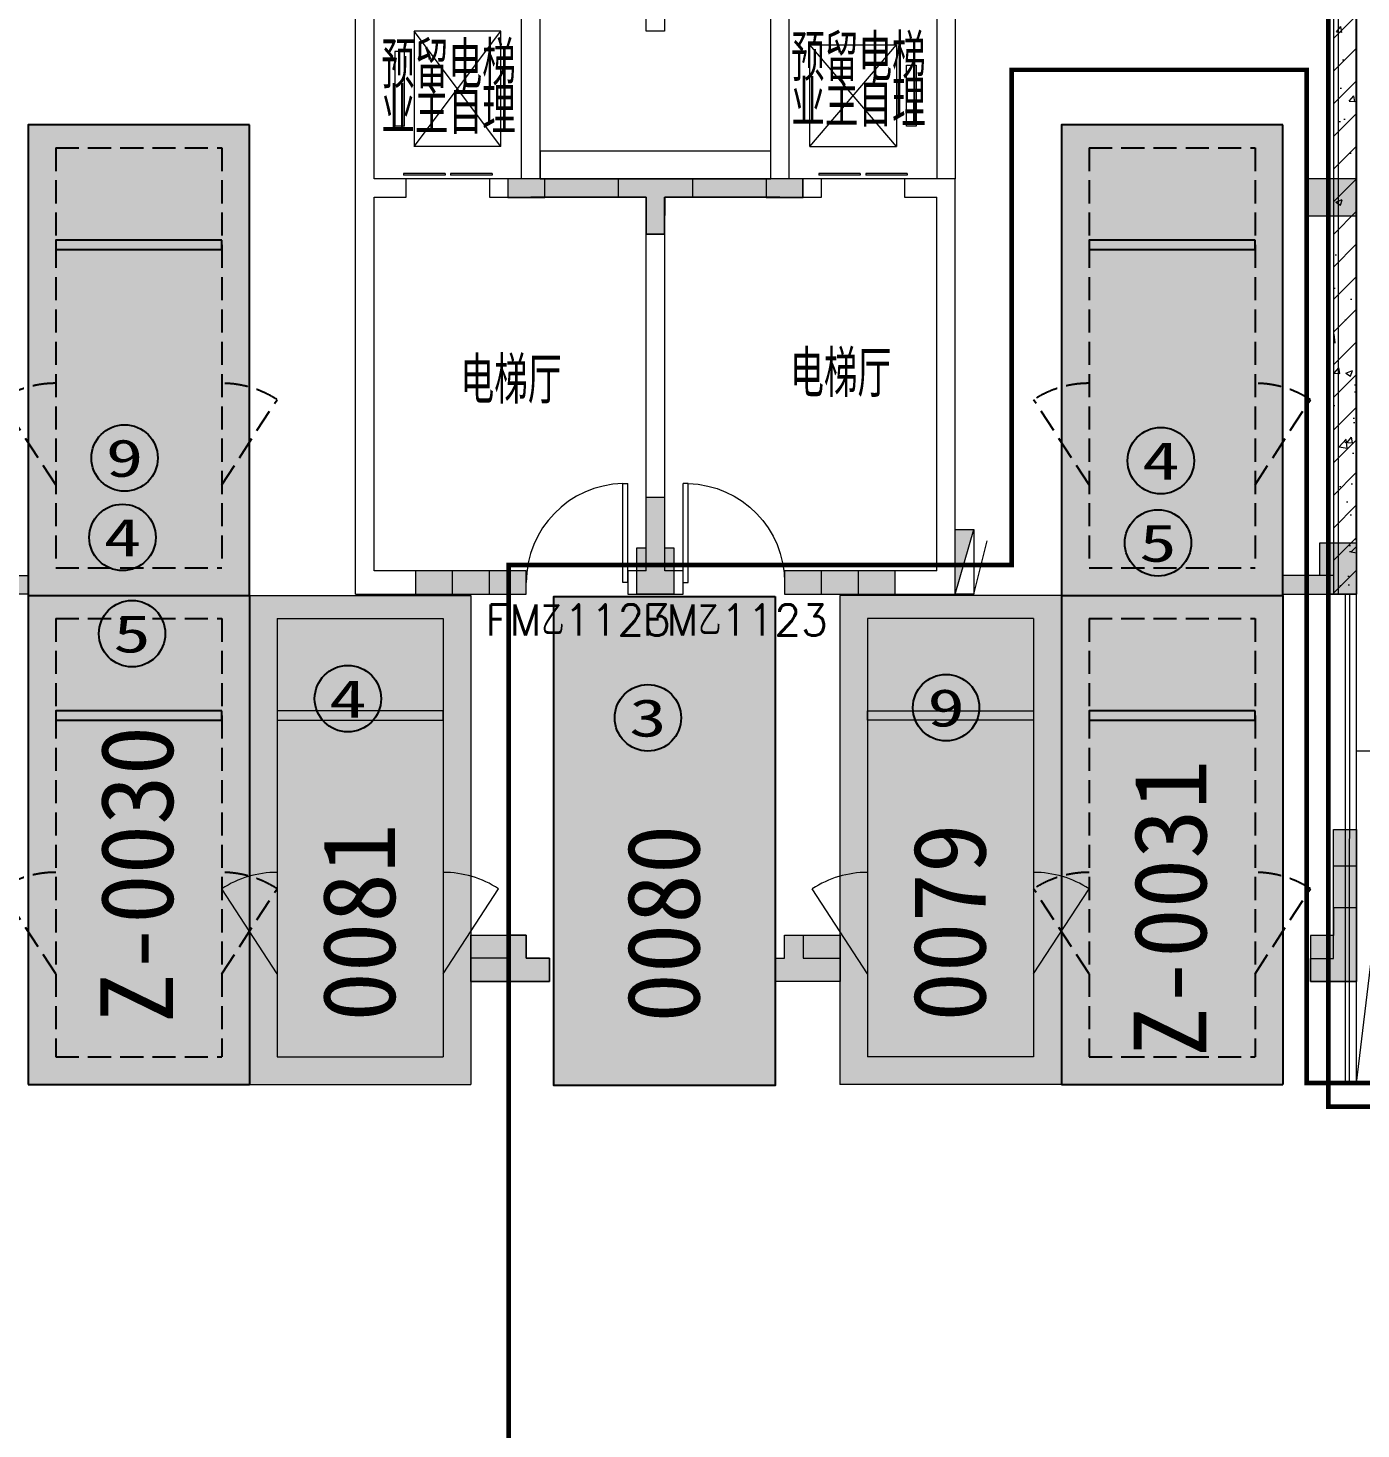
# Model space of a CAD drawing. Extents: x -264757 to 1033689, y 4049843 to 4347093.
# Drawn here: x -75988 to -61540, y 4269059 to 4284241 of the extents above; entities that cross this region are included whole.
import ezdxf
from ezdxf.enums import TextEntityAlignment as Align

# ---------------------------------------------------------------- set-up
doc = ezdxf.new("R2010")
doc.units = 0
doc.header["$LTSCALE"] = 1000
doc.header["$MEASUREMENT"] = 0
doc.linetypes.add('AX-01DK-PB01$1$A-001-车位参照B1$0$A-001-车位参照B1$0$A-001-车位参照B1$0$A-H4-001-基本图形$0$A-001-车位B1$0$DASH', pattern=[0.35, 0.25, -0.1])
doc.linetypes.add('DASH', pattern=[0.35, 0.25, -0.1])
doc.layers.add('AX-01DK-PB01$0$AX-001DK-01-PB01-02$0$A-3-WinF(Text)', color=8, linetype='Continuous', plot=False)
for name, color, linetype in [('不利因素1-紧邻消火栓', 7, 'Continuous'), ('不利因素3-紧邻房间出入口', 7, 'Continuous'), ('不利因素4-紧邻行车坡道', 7, 'Continuous'), ('不利因素5-单面靠墙', 7, 'Continuous'), ('不可售车位', 255, 'Continuous'), ('子母车位', 7, 'Continuous'), ('普通车位', 7, 'Continuous')]:
    doc.layers.add(name, color=color, linetype=linetype)
doc.layers.add('无关图层', color=8, linetype='Continuous', lineweight=0)
doc.layers.add('车位归属楼栋范围线', color=7, linetype='Continuous', true_color=0x19e6c7)
doc.styles.add('AX-01DK-PB01$0$AX-001DK-01-PB01-02$0$_TCH_WINDOW', font='SIMPLEX', dxfattribs={"bigfont": 'GBCBIG'})
doc.styles.add('AX-01DK-PB01$0$Standard', font='gbenor.shx', dxfattribs={"bigfont": 'gbcbig.shx'})
doc.styles.add('AX-ACK-BIANH1$0$黑体', font='simhei.ttf')
doc.styles.add('SX-ACK-PB01-WNC-ALL$0$黑体', font='simhei.ttf')
doc.styles.add('黑体', font='simhei.ttf')

# ---------------------------------------------------------------- blocks, each defined once
blk = doc.blocks.new('20200722.21175556')
at = {"layer": '不利因素1-紧邻消火栓', "true_color": 0x3c6a45}
h = blk.add_hatch(color=97, dxfattribs=at)
h.dxf.hatch_style = 1
edge = h.paths.add_edge_path()
edge.add_arc((360, 360), 360, 0, 360)
at = {"layer": '不利因素1-紧邻消火栓'}
blk.add_circle((360, 360), 360, dxfattribs=at)
at = {"layer": '不利因素1-紧邻消火栓', "style": '黑体', "width": 1.390625}
blk.add_text('9', height=407, dxfattribs=at).set_placement((156, 156), (564, 156), align=Align.FIT)
blk = doc.blocks.new('SX-ACK-PB01-WNC-ALL$0$20200722.21182536')
at = {"layer": '不利因素3-紧邻房间出入口', "true_color": 0xe4d218}
h = blk.add_hatch(color=52, dxfattribs=at)
h.dxf.hatch_style = 1
edge = h.paths.add_edge_path()
edge.add_arc((360, 360), 360, 0, 360)
at = {"layer": '不利因素3-紧邻房间出入口'}
blk.add_circle((360, 360), 360, dxfattribs=at)
at = {"layer": '不利因素3-紧邻房间出入口', "style": 'SX-ACK-PB01-WNC-ALL$0$黑体', "width": 1.390625}
blk.add_text('3', height=407, dxfattribs=at).set_placement((156, 156), (564, 156), align=Align.FIT)
blk = doc.blocks.new('20200722.21182971')
at = {"layer": '不利因素4-紧邻行车坡道', "true_color": 0x9591ce}
h = blk.add_hatch(color=193, dxfattribs=at)
h.dxf.hatch_style = 1
edge = h.paths.add_edge_path()
edge.add_arc((360, 360), 360, 0, 360)
at = {"layer": '不利因素4-紧邻行车坡道'}
blk.add_circle((360, 360), 360, dxfattribs=at)
at = {"layer": '不利因素4-紧邻行车坡道', "style": '黑体', "width": 1.390625}
blk.add_text('4', height=407, dxfattribs=at).set_placement((156, 156), (564, 156), align=Align.FIT)
blk = doc.blocks.new('SX-ACK-PB01-WNC-ALL$0$20200722.21183209')
at = {"layer": '不利因素5-单面靠墙', "true_color": 0x6d711d}
h = blk.add_hatch(color=66, dxfattribs=at)
h.dxf.hatch_style = 1
edge = h.paths.add_edge_path()
edge.add_arc((360, 360), 360, 0, 360)
at = {"layer": '不利因素5-单面靠墙'}
blk.add_circle((360, 360), 360, dxfattribs=at)
at = {"layer": '不利因素5-单面靠墙', "style": 'SX-ACK-PB01-WNC-ALL$0$黑体', "width": 1.390625}
blk.add_text('5', height=407, dxfattribs=at).set_placement((156, 156), (564, 156), align=Align.FIT)
blk = doc.blocks.new('销控车位')
at = {"layer": '不可售车位', "true_color": 0x757b8a}
h = blk.add_hatch(color=8, dxfattribs=at)
h.dxf.hatch_style = 1
h.paths.add_polyline_path([(2400, 0), (2400, -5300), (0, -5300), (0, 0)])
at = {"layer": '不可售车位', "color": 8, "true_color": 0x757b8a}
blk.add_lwpolyline([(2400, 0), (2400, -5300), (0, -5300), (0, 0)], close=True, dxfattribs=at)
blk = doc.blocks.new('AX-01DK-PB01$0$AX-001DK-01-PP01$0$AX-001DK-01-PP01$0$$DORLIB2D$00000127')
at = {"layer": '无关图层'}
for points in [[(-0.533, 0.795), (-0.533, 0.69)], [(-0.033, 0.795), (-0.533, 0.795)], [(-0.033, 0.69), (-0.533, 0.69)], [(-0.033, 0.795), (-0.033, 0.69)], [(0.533, 0.795), (0.033, 0.795)], [(0.033, 0.795), (0.033, 0.69)], [(0.533, 0.69), (0.033, 0.69)], [(0.533, 0.795), (0.533, 0.69)], [(0.5, 0.5), (-0.5, 0.5)]]:
    blk.add_lwpolyline(points, dxfattribs=at)
blk = doc.blocks.new('AX-01DK-PB01$0$$DorLib2D$00000001')
at = {"layer": '无关图层'}
for p, q in [((0.45, 0.975), (0.5, 0.975)), ((0.45, 0), (0.45, 0.975)), ((0.5, 0), (0.5, 0.975)), ((0.5, 0), (0.45, 0))]:
    blk.add_line(p, q, dxfattribs=at)
at = {"layer": '无关图层', "lineweight": 13}
blk.add_arc((0.475, 0), 0.975, 91.4693, 180, dxfattribs=at)
blk = doc.blocks.new('PX-03CK-XHS$1$$TWTSYS$00000508')
at = {"layer": '无关图层'}
for p, q in [((-0.5, 0.5), (0.324, 1.224)), ((-0.5, 0.5), (-0.5, -0.5)), ((-0.5, -0.5), (0.5, 0.5)), ((0.5, 0.5), (-0.5, 0.5)), ((0.5, -0.5), (0.5, 0.5)), ((-0.5, -0.5), (0.5, -0.5))]:
    blk.add_line(p, q, dxfattribs=at)
blk.add_solid([(0.5, -0.5), (0.5, 0.5), (-0.5, -0.5)], dxfattribs=at)
blk = doc.blocks.new('A$C741380cb')
at = {"layer": '子母车位', "true_color": 0x0617f9}
h = blk.add_hatch(color=5, dxfattribs=at)
h.dxf.hatch_style = 1
h.paths.add_polyline_path([(2400, 0), (2400, -10400), (0, -10400), (0, 0)])
blk = doc.blocks.new('A$C7e5eb487')
at = {"layer": '普通车位', "true_color": 0xf18f8e}
h = blk.add_hatch(color=11, dxfattribs=at)
h.dxf.hatch_style = 1
h.paths.add_polyline_path([(2400, 0), (2400, -5300), (0, -5300), (0, 0)])

msp = doc.modelspace()

# ---------------------------------------------------------------- hatches: boundary and pattern name
at = {"layer": '无关图层'}
h = msp.add_hatch(dxfattribs=at)
h.set_pattern_fill('钢筋混凝土', color=256, scale=100)
h.set_pattern_definition([(45, (-1380303.02, 3830452.62), (-176.776695, 176.776695), []), (50, (-1380303, 3830452.6), (717.26018, -62.75213), [75, -825]), (355, (-1380303, 3830452.6), (-138.75133, 752.19213), [60, -660]), (100.4514, (-1380243.25, 3830447.4), (578.50938, 689.43954), [63.7402, -701.1421]), (46.1842, (-1380303, 3830652.6), (1067.24105, -165.519), [112.5, -1237.5]), (96.6356, (-1380214.1, 3830638.8), (934.6627, 974.1179), [95.6103, -1051.713]), (351.1842, (-1380303, 3830652.6), (934.66195, 974.1186), [90, -990]), (21, (-1380203, 3830602.6), (596.90705, -402.6189), [75, -825]), (326, (-1380203, 3830602.6), (243.31533, 725.15005), [60, -660]), (71.4514, (-1380153.3, 3830569.06), (840.22263, 322.5305), [63.7402, -701.1421]), (37.5, (-1380303.02, 3830452.62), (12.159855, 332.893854), [0, -652, 0, -670, 0, -662.5]), (7.5, (-1380303.02, 3830452.6), (263.06954, 394.41171), [0, -382, 0, -637, 0, -252.5]), (327.5, (-1380526.02, 3830452.62), (533.822436, -22.55487), [0, -250, 0, -780, 0, -1035]), (317.5, (-1380626, 3830452.6), (583.18617, 100.10498), [0, -325, 0, -518, 0, -735])])
h.paths.add_polyline_path([(-61588.1, 4286406.9), (-61838.3, 4286406.9), (-61838.3, 4278106.9), (-61588.1, 4278106.9)])
h = msp.add_hatch(color=256, dxfattribs=at)
h.dxf.hatch_style = 1
h.paths.add_polyline_path([(-67588.1, 4282606.9), (-70788.1, 4282606.9), (-70788.1, 4282406.9), (-69288.1, 4282406.9), (-69288.1, 4282006.9), (-69088.1, 4282006.9), (-69088.1, 4282406.9), (-67588.1, 4282406.9)])
for points in [[(-70387.4, 4282606.4), (-70787.6, 4282606.9), (-70787.6, 4282405.8), (-70387.4, 4282405.3)], [(-68787.2, 4282606.9), (-68787.2, 4282406.9), (-69087.3, 4282406.9), (-69087.6, 4282006.9), (-69288.6, 4282006.9), (-69287.9, 4282406.9), (-69588.3, 4282406.9), (-69588.3, 4282606.9)], [(-67587.6, 4282606.4), (-67987.8, 4282606.9), (-67987.8, 4282405.8), (-67587.6, 4282405.3)], [(-61588.1, 4282606.9), (-62138.3, 4282606.9), (-62138.3, 4282206.9), (-61588.1, 4282206.9)], [(-69388.1, 4278606.9), (-69288.1, 4278606.9), (-69288.1, 4279156.9), (-69088.1, 4279156.9), (-69088.1, 4278606.9), (-68988.1, 4278606.9), (-68988.1, 4278106.9), (-69388.1, 4278106.9)], [(-61588.1, 4278656.9), (-61988.3, 4278656.9), (-61988.3, 4278306.9), (-62387.9, 4278306.9), (-62387.9, 4278106.9), (-61588.1, 4278106.9)], [(-71387, 4278356.8), (-71787.2, 4278357.4), (-71787.2, 4278106.3), (-71387, 4278105.8)], [(-70588.1, 4278356.9), (-70988.3, 4278357.4), (-70988.3, 4278106.4), (-70588.1, 4278105.8)], [(-67387.9, 4278356.9), (-67788.1, 4278357.4), (-67788.1, 4278106.4), (-67387.9, 4278105.8)], [(-66589, 4278356.9), (-66989.2, 4278357.5), (-66989.2, 4278106.4), (-66589, 4278105.9)], [(-61588.3, 4275556.9), (-61588.6, 4275156.9), (-61838.5, 4275156.9), (-61838.1, 4275556.9)], [(-61588.6, 4274707.9), (-61838.3, 4274707.9), (-61838.5, 4274407.9), (-62088.5, 4274407.9), (-62088.3, 4273906.9), (-61588.4, 4273906.9)], [(-71187.3, 4274409.3), (-70587.3, 4274409.3), (-70587.3, 4274159.3), (-70336.9, 4274159.3), (-70336.9, 4273909.3), (-71187.3, 4273909.3)], [(-67786.9, 4274409.3), (-67186.9, 4274409.3), (-67186.9, 4273909.3), (-67786.9, 4273909.3), (-67886.9, 4273909.3), (-67886.7, 4274159.3), (-67786.9, 4274159.3)]]:
    msp.add_hatch(color=256, dxfattribs=at).paths.add_polyline_path(points)
h = msp.add_hatch(color=256, dxfattribs=at)
h.dxf.hatch_style = 1
h.paths.add_polyline_path([(-77387.9, 4278306.9), (-76787.9, 4278306.9), (-76787.9, 4278656.9), (-76587.9, 4278656.9), (-76587.9, 4278306.9), (-75987.9, 4278306.9), (-75987.9, 4278106.9), (-77387.9, 4278106.9)])
h = msp.add_hatch(color=256, dxfattribs=at)
h.dxf.hatch_style = 1
h.paths.add_polyline_path([(-61588.3, 4278656.9), (-61838.3, 4278656.9), (-61838.3, 4278306.9), (-62388.3, 4278306.9), (-62388.3, 4278106.9), (-61588.3, 4278106.9)])
h = msp.add_hatch(color=256, dxfattribs=at)
h.dxf.hatch_style = 1
h.paths.add_polyline_path([(-70588.1, 4278356.9), (-71787.2, 4278356.9), (-71787.2, 4278106.3), (-70588.1, 4278106.3)])
h = msp.add_hatch(color=256, dxfattribs=at)
h.dxf.hatch_style = 1
h.paths.add_polyline_path([(-66589.3, 4278356.9), (-67788.4, 4278356.9), (-67788.4, 4278106.4), (-66589.3, 4278106.4)])
h = msp.add_hatch(color=256, dxfattribs=at)
h.dxf.hatch_style = 1
h.paths.add_polyline_path([(-62088.3, 4273906.9), (-62088.3, 4274156.9), (-61838.3, 4274156.9), (-61838.3, 4275556.9), (-61588.3, 4275556.9), (-61588.3, 4273906.9)])
h = msp.add_hatch(color=256, dxfattribs=at)
h.dxf.hatch_style = 1
h.paths.add_polyline_path([(-70336.9, 4273909.3), (-70336.9, 4274159.3), (-70586.9, 4274159.3), (-70586.9, 4274409.3), (-70786.9, 4274409.3), (-70786.9, 4274159.3), (-71186.9, 4274159.3), (-71186.9, 4273909.3), (-70786.9, 4273909.3)])
h = msp.add_hatch(color=256, dxfattribs=at)
h.dxf.hatch_style = 1
h.paths.add_polyline_path([(-67886.9, 4273909.3), (-67886.9, 4274159.3), (-67786.9, 4274159.3), (-67786.9, 4274409.3), (-67586.9, 4274409.3), (-67586.9, 4274159.3), (-67186.9, 4274159.3), (-67186.9, 4273909.3), (-67586.9, 4273909.3)])

# ---------------------------------------------------------------- linework, layer by layer
at = {"layer": '子母车位', "color": 8, "linetype": 'AX-01DK-PB01$1$A-001-车位参照B1$0$A-001-车位参照B1$0$A-001-车位参照B1$0$A-H4-001-基本图形$0$A-001-车位B1$0$DASH'}
for p, q in [((-75688, 4282940.7), (-73888, 4282940.7)), ((-75688, 4282940.7), (-75688, 4278390.7, 0)), ((-73888, 4282940.7), (-73888, 4278390.7, 0)), ((-64487.9, 4282940.7), (-62687.9, 4282940.7)), ((-64487.9, 4282940.7), (-64487.9, 4278390.7, 0)), ((-62687.9, 4282940.7), (-62687.9, 4278390.7, 0)), ((-75688, 4278390.7, 0), (-73888, 4278390.7, 0)), ((-64487.9, 4278390.7, 0), (-62687.9, 4278390.7, 0)), ((-75688, 4277840.7, 0), (-73888, 4277840.7, 0)), ((-75688, 4277840.7, 0), (-75688, 4273090.7)), ((-73888, 4277840.7, 0), (-73888, 4273090.7)), ((-64487.9, 4277840.7, 0), (-62687.9, 4277840.7, 0)), ((-64487.9, 4277840.7, 0), (-64487.9, 4273090.7)), ((-62687.9, 4277840.7, 0), (-62687.9, 4273090.7)), ((-75688, 4273090.7), (-73888, 4273090.7)), ((-64487.9, 4273090.7), (-62687.9, 4273090.7))]:
    msp.add_line(p, q, dxfattribs=at)
at = {"layer": '子母车位', "color": 83}
for p, q in [((-75988, 4278090.7, 0), (-75988, 4272790.7)), ((-75988, 4278090.7, 0), (-73588, 4278090.7, 0)), ((-73588, 4278090.7, 0), (-73588, 4272790.7)), ((-64787.9, 4278090.7, 0), (-64787.9, 4272790.7)), ((-64787.9, 4278090.7, 0), (-62387.9, 4278090.7, 0)), ((-62387.9, 4278090.7, 0), (-62387.9, 4272790.7)), ((-75988, 4272790.7), (-73588, 4272790.7)), ((-64787.9, 4272790.7), (-62387.9, 4272790.7))]:
    msp.add_line(p, q, dxfattribs=at)
for points in [[(-73588, 4283190.7), (-75988, 4283190.6), (-75988, 4278090.6), (-73588, 4278090.7)], [(-62387.9, 4283190.7), (-64787.9, 4283190.6), (-64787.9, 4278090.6), (-62387.9, 4278090.7)]]:
    msp.add_lwpolyline(points, close=True, dxfattribs=at)
at = {"layer": '子母车位'}
for points in [[(-73888, 4281940.7), (-75688, 4281940.7), (-75688, 4281840.7), (-73888, 4281840.7)], [(-62687.9, 4281940.7), (-64487.9, 4281940.7), (-64487.9, 4281840.7), (-62687.9, 4281840.7)]]:
    msp.add_lwpolyline(points, close=True, dxfattribs=at)
at = {"layer": '子母车位', "linetype": 'AX-01DK-PB01$1$A-001-车位参照B1$0$A-001-车位参照B1$0$A-001-车位参照B1$0$A-H4-001-基本图形$0$A-001-车位B1$0$DASH'}
for points in [[(-75688, 4279290.7), (-76288, 4280212.6)], [(-73888, 4279290.7), (-73288, 4280212.6)], [(-64487.9, 4279290.7), (-65087.9, 4280212.6)], [(-62687.9, 4279290.7), (-62087.9, 4280212.6)]]:
    msp.add_lwpolyline(points, dxfattribs=at)
at = {"layer": '子母车位', "elevation": 0}
for points in [[(-73888, 4276840.7), (-75688, 4276840.7), (-75688, 4276740.7), (-73888, 4276740.7)], [(-62687.9, 4276840.7), (-64487.9, 4276840.7), (-64487.9, 4276740.7), (-62687.9, 4276740.7)]]:
    msp.add_lwpolyline(points, close=True, dxfattribs=at)
at = {"layer": '子母车位', "linetype": 'AX-01DK-PB01$1$A-001-车位参照B1$0$A-001-车位参照B1$0$A-001-车位参照B1$0$A-H4-001-基本图形$0$A-001-车位B1$0$DASH', "elevation": 0}
for points in [[(-75688, 4273990.7), (-76288, 4274912.6)], [(-73888, 4273990.7), (-73288, 4274912.6)], [(-64487.9, 4273990.7), (-65087.9, 4274912.6)], [(-62687.9, 4273990.7), (-62087.9, 4274912.6)]]:
    msp.add_lwpolyline(points, dxfattribs=at)
at = {"layer": '子母车位', "linetype": 'AX-01DK-PB01$1$A-001-车位参照B1$0$A-001-车位参照B1$0$A-001-车位参照B1$0$A-H4-001-基本图形$0$A-001-车位B1$0$DASH'}
for centre, start, end in [((-75688, 4279290.7, 0), 90, 123.05573), ((-73888, 4279290.7, 0), 56.94427, 90), ((-64487.9, 4279290.7, 0), 90, 123.05573), ((-62687.9, 4279290.7, 0), 56.94427, 90), ((-75688, 4273990.7), 90, 123.05573), ((-73888, 4273990.7), 56.94427, 90), ((-64487.9, 4273990.7), 90, 123.05573), ((-62687.9, 4273990.7), 56.94427, 90)]:
    msp.add_arc(centre, 1100, start, end, dxfattribs=at)
at = {"layer": '无关图层'}
for p, q in [((-61590.1, 4272808), (-61591.1, 4295741.3)), ((-61588.9, 4272808), (-58839.9, 4295741.3)), ((-61788.1, 4286256.9), (-61787.9, 4278106.9)), ((-61588.1, 4286256.9), (-61587.9, 4278106.9)), ((-72437.8, 4282507), (-72437.8, 4284457)), ((-70437.8, 4282607), (-70437.8, 4284457)), ((-67937.8, 4282607), (-67937.8, 4284457)), ((-65937.4, 4284457), (-65937.4, 4282607)), ((-72237.8, 4282607), (-72237.8, 4284357)), ((-70637.8, 4282607), (-70637.8, 4284357)), ((-67737.8, 4282607), (-67737.8, 4284357)), ((-66137.4, 4284357), (-66137.4, 4282607)), ((-70862.8, 4284207), (-71802.8, 4284207)), ((-71802.8, 4284207), (-71802.8, 4282957)), ((-71802.8, 4282957), (-70862.8, 4284207)), ((-70862.8, 4282957), (-71802.8, 4284207)), ((-70862.8, 4282957), (-70862.8, 4284207)), ((-71907.8, 4283987), (-72012.8, 4283987)), ((-72012.8, 4283987), (-72012.8, 4283177)), ((-71907.8, 4283177), (-71907.8, 4283987)), ((-67512.8, 4282957), (-67512.8, 4284057)), ((-67512.8, 4284057), (-66572.8, 4284057)), ((-66572.8, 4282957), (-67512.8, 4284057)), ((-67512.8, 4282957), (-66572.8, 4284057)), ((-66572.8, 4284057), (-66572.8, 4282957)), ((-66467.8, 4283177), (-66467.8, 4283837)), ((-66467.8, 4283837), (-66362.8, 4283837)), ((-66362.8, 4283837), (-66362.8, 4283177)), ((-72438, 4283806.9), (-72437.9, 4283806.9)), ((-72438, 4283806.9), (-72437.9, 4283806.9)), ((-71907.8, 4283177), (-72012.8, 4283177)), ((-66362.8, 4283177), (-66467.8, 4283177)), ((-72437.8, 4278107), (-72437.8, 4282507)), ((-71887.8, 4282607), (-72237.8, 4282607)), ((-71887.8, 4282407), (-71887.8, 4282607)), ((-70637.8, 4282607), (-70987.8, 4282607)), ((-70987.8, 4282607), (-70987.8, 4282407)), ((-69187.4, 4282607), (-70437.8, 4282607)), ((-67937.8, 4282607), (-69187.4, 4282607)), ((-67387.8, 4282607), (-67737.8, 4282607)), ((-67387.8, 4282407), (-67387.8, 4282607)), ((-65937.6, 4282607), (-66487.8, 4282607)), ((-66487.8, 4282607), (-66487.8, 4282407)), ((-65937.4, 4282607), (-66137.4, 4282607)), ((-65937.6, 4278107), (-65937.6, 4282607)), ((-72237.8, 4278357), (-72237.8, 4282407)), ((-72237.8, 4282407), (-71887.8, 4282407)), ((-70987.8, 4282407), (-70537.8, 4282407)), ((-69287.4, 4282407), (-70537.8, 4282407)), ((-69287.4, 4278357), (-69287.4, 4282407)), ((-67837.8, 4282407), (-69087.4, 4282407)), ((-69087.4, 4278357), (-69087.4, 4282407)), ((-67837.8, 4282407), (-67387.8, 4282407)), ((-66487.8, 4282407), (-66137.6, 4282407)), ((-66137.6, 4278357), (-66137.6, 4282407)), ((-70587.4, 4278357), (-72237.8, 4278357)), ((-70587.4, 4278107), (-70587.4, 4278357)), ((-69287.4, 4278357), (-69487.4, 4278357)), ((-69487.4, 4278357), (-69487.4, 4278107)), ((-68887.4, 4278357), (-69087.4, 4278357)), ((-68887.4, 4278107), (-68887.4, 4278357)), ((-66137.6, 4278357), (-67787.4, 4278357)), ((-67787.4, 4278357), (-67787.4, 4278107)), ((-73588, 4278090.6), (-73588, 4272790.6, 0)), ((-73588, 4278090.6), (-71188, 4278090.6)), ((-72437.8, 4278107), (-70587.4, 4278107)), ((-71188, 4278090.6), (-71188, 4272790.6, 0)), ((-69487.4, 4278107), (-69187.4, 4278107)), ((-69187.4, 4278107), (-68887.4, 4278107)), ((-67787.4, 4278107), (-65937.6, 4278107)), ((-67187.9, 4278090.6), (-67187.9, 4272790.6, 0)), ((-64787.9, 4278090.6), (-67187.9, 4278090.6)), ((-64787.9, 4278090.6), (-64787.9, 4272790.6, 0)), ((-61889.4, 4278106.9), (-61890.1, 4272808)), ((-61589.2, 4278106.9), (-61889.4, 4278106.9)), ((-61587.9, 4278106.9), (-61787.9, 4278106.9)), ((-61712.4, 4278106.9), (-61713, 4272808)), ((-61662.2, 4278106.9), (-61712.4, 4278106.9)), ((-61663, 4272808), (-61662.2, 4278106.9)), ((-61590.1, 4272808), (-61589.2, 4278106.9)), ((-73288, 4277840.6), (-71488, 4277840.6)), ((-73288, 4277840.6), (-73288, 4273090.6, 0)), ((-71488, 4277840.6), (-71488, 4273090.6, 0)), ((-65087.9, 4277840.6), (-66887.9, 4277840.6)), ((-66887.9, 4277840.6), (-66887.9, 4273090.6, 0)), ((-65087.9, 4277840.6), (-65087.9, 4273090.6, 0)), ((-66887.9, 4276840.6), (-65087.9, 4276840.6)), ((-66887.9, 4276740.6), (-66887.9, 4276840.6)), ((-65087.9, 4276740.6), (-66887.9, 4276740.6)), ((-65087.9, 4276840.6), (-65087.9, 4276740.6)), ((-61589.1, 4276408.3), (-56089.1, 4276408.3)), ((-66887.9, 4273990.6), (-67487.9, 4274912.6)), ((-65087.9, 4273990.6), (-64487.9, 4274912.6)), ((-73288, 4273090.6, 0), (-71488, 4273090.6, 0)), ((-65087.9, 4273090.6, 0), (-66887.9, 4273090.6, 0)), ((-73588, 4272790.6, 0), (-71188, 4272790.6, 0)), ((-64787.9, 4272790.6, 0), (-67187.9, 4272790.6, 0)), ((-61890.1, 4272808), (-61590.1, 4272808)), ((-61713, 4272808), (-61663, 4272808)), ((-56090.1, 4272808), (-61590.1, 4272808))]:
    msp.add_line(p, q, dxfattribs=at)
msp.add_lwpolyline([(-68537.8, 4288677, 0, 0, 0), (-68528.5, 4283824.8, 0, 0, 0), (-69830.1, 4283824.8, 0, 0, 0), (-69830.1, 4286475.9, 0, 120, 0), (-69830.1, 4286025.9, 0, 0, 0)], format="xyseb", dxfattribs=at)
for points in [[(-69287.8, 4288727), (-69087.8, 4288727), (-69087.8, 4284207), (-69287.8, 4284207), (-69287.8, 4288727)], [(-70862.8, 4282957), (-71802.8, 4282957)], [(-67512.8, 4282957), (-66572.8, 4282957)], [(-67937.8, 4282608), (-67937.8, 4282908), (-70437.8, 4282908), (-70437.8, 4282608), (-67937.8, 4282607), (-67937.8, 4282908)], [(-73288, 4273990.6), (-73888, 4274912.6)], [(-71488, 4273990.6), (-70888, 4274912.6)]]:
    msp.add_lwpolyline(points, dxfattribs=at)
for points in [[(-61588.1, 4286406.9), (-61838.3, 4286406.9), (-61838.3, 4278106.9), (-61588.1, 4278106.9)], [(-72438, 4283806.9), (-72437.9, 4283806.9), (-72437.9, 4283806.9), (-72438, 4283806.9)], [(-67588.1, 4282606.9), (-70788.1, 4282606.9), (-70788.1, 4282406.9), (-69288.1, 4282406.9), (-69288.1, 4282006.9), (-69088.1, 4282006.9), (-69088.1, 4282406.9), (-67588.1, 4282406.9)], [(-70387.4, 4282606.4), (-70787.6, 4282606.9), (-70787.6, 4282405.8), (-70387.4, 4282405.3)], [(-68787.2, 4282606.9), (-68787.2, 4282406.9), (-69087.3, 4282406.9), (-69087.6, 4282006.9), (-69288.6, 4282006.9), (-69287.9, 4282406.9), (-69588.3, 4282406.9), (-69588.3, 4282606.9)], [(-67587.6, 4282606.4), (-67987.8, 4282606.9), (-67987.8, 4282405.8), (-67587.6, 4282405.3)], [(-61588.1, 4282606.9), (-62138.3, 4282606.9), (-62138.3, 4282206.9), (-61588.1, 4282206.9)], [(-69388.1, 4278606.9), (-69288.1, 4278606.9), (-69288.1, 4279156.9), (-69088.1, 4279156.9), (-69088.1, 4278606.9), (-68988.1, 4278606.9), (-68988.1, 4278106.9), (-69388.1, 4278106.9)], [(-77387.9, 4278306.9), (-76787.9, 4278306.9), (-76787.9, 4278656.9), (-76587.9, 4278656.9), (-76587.9, 4278306.9), (-75987.9, 4278306.9), (-75987.9, 4278106.9), (-77387.9, 4278106.9)], [(-61588.3, 4278656.9), (-61838.3, 4278656.9), (-61838.3, 4278306.9), (-62388.3, 4278306.9), (-62388.3, 4278106.9), (-61588.3, 4278106.9)], [(-61588.1, 4278656.9), (-61988.3, 4278656.9), (-61988.3, 4278306.9), (-62387.9, 4278306.9), (-62387.9, 4278106.9), (-61588.1, 4278106.9)], [(-71387, 4278356.8), (-71787.2, 4278357.4), (-71787.2, 4278106.3), (-71387, 4278105.8)], [(-70588.1, 4278356.9), (-71787.2, 4278356.9), (-71787.2, 4278106.3), (-70588.1, 4278106.3)], [(-70588.1, 4278356.9), (-70988.3, 4278357.4), (-70988.3, 4278106.4), (-70588.1, 4278105.8)], [(-66589.3, 4278356.9), (-67788.4, 4278356.9), (-67788.4, 4278106.4), (-66589.3, 4278106.4)], [(-67387.9, 4278356.9), (-67788.1, 4278357.4), (-67788.1, 4278106.4), (-67387.9, 4278105.8)], [(-66589, 4278356.9), (-66989.2, 4278357.5), (-66989.2, 4278106.4), (-66589, 4278105.9)], [(-71488, 4276840.6), (-73288, 4276840.6), (-73288, 4276740.6), (-71488, 4276740.6)], [(-62088.3, 4273906.9), (-62088.3, 4274156.9), (-61838.3, 4274156.9), (-61838.3, 4275556.9), (-61588.3, 4275556.9), (-61588.3, 4273906.9)], [(-61588.3, 4275556.9), (-61588.6, 4275156.9), (-61838.5, 4275156.9), (-61838.1, 4275556.9)], [(-61588.6, 4274707.9), (-61838.3, 4274707.9), (-61838.5, 4274407.9), (-62088.5, 4274407.9), (-62088.3, 4273906.9), (-61588.4, 4273906.9)], [(-71187.3, 4274409.3), (-70587.3, 4274409.3), (-70587.3, 4274159.3), (-70336.9, 4274159.3), (-70336.9, 4273909.3), (-71187.3, 4273909.3)], [(-70336.9, 4273909.3), (-70336.9, 4274159.3), (-70586.9, 4274159.3), (-70586.9, 4274409.3), (-70786.9, 4274409.3), (-70786.9, 4274159.3), (-71186.9, 4274159.3), (-71186.9, 4273909.3), (-70786.9, 4273909.3)], [(-67886.9, 4273909.3), (-67886.9, 4274159.3), (-67786.9, 4274159.3), (-67786.9, 4274409.3), (-67586.9, 4274409.3), (-67586.9, 4274159.3), (-67186.9, 4274159.3), (-67186.9, 4273909.3), (-67586.9, 4273909.3)], [(-67786.9, 4274409.3), (-67186.9, 4274409.3), (-67186.9, 4273909.3), (-67786.9, 4273909.3), (-67886.9, 4273909.3), (-67886.7, 4274159.3), (-67786.9, 4274159.3)]]:
    msp.add_lwpolyline(points, close=True, dxfattribs=at)
for centre, start, end in [((-73288, 4273990.6, 0), 90, 123.05573), ((-71488, 4273990.6, 0), 56.94427, 90)]:
    msp.add_arc(centre, 1100, start, end, dxfattribs=at)
for centre, major_axis, start_param, end_param in [((-66887.9, 4273990.6, 0), (-271.8, 1065.9), -0.2496548, 0.3272766), ((-65087.9, 4273990.6, 0), (364.1, 1038), -0.23955, 0.3373814)]:
    msp.add_ellipse(centre, major_axis=major_axis, ratio=1, start_param=start_param, end_param=end_param, dxfattribs=at)
at = {"layer": '车位归属楼栋范围线', "linetype": 'DASH', "ltscale": 5, "const_width": 50}
msp.add_lwpolyline([(-91489.1, 4261290.7), (-78839.6, 4261290.7), (-78839.6, 4267288), (-69884.5, 4267288), (-69884.5, 4261658.5), (-69884.5, 4260878), (-54338.3, 4260878), (-54338.3, 4272552.9), (-61895.3, 4272552.9), (-61895.3, 4307557.8), (-67539.6, 4307557.8), (-67539.6, 4313016.8), (-74742.8, 4313016.8), (-74742.8, 4307558), (-82539.6, 4307558), (-82539.6, 4312873.6), (-89438.8, 4312873.6), (-89438.8, 4307558), (-91789.2, 4307558), (-91790.5, 4278306.9), (-91537.9, 4278306.9)], close=True, dxfattribs=at)
msp.add_lwpolyline([(-55544.8, 4272808.3), (-62130, 4272808.3), (-62130, 4283788), (-65326.6, 4283788), (-65326.6, 4278420.4), (-70778.2, 4278420.4), (-70778.2, 4267381.2), (-70139.7, 4267381.2), (-70139.1, 4257208), (-65588.7, 4257208), (-65588.7, 4248903.3), (-59289.5, 4248908.1)], dxfattribs=at)

# ---------------------------------------------------------------- block references
at = {"layer": '不利因素1-紧邻消火栓'}
for p in [(-75301.7, 4279221), (-66397.1, 4276515.3)]:
    msp.add_blockref('20200722.21175556', p, dxfattribs=at)
at = {"layer": '不利因素3-紧邻房间出入口'}
msp.add_blockref('SX-ACK-PB01-WNC-ALL$0$20200722.21182536', (-69628.8, 4276405.7), dxfattribs=at)
at = {"layer": '不利因素4-紧邻行车坡道'}
for p in [(-64069.8, 4279191.9), (-75323.9, 4278360.8), (-72881.1, 4276612.7)]:
    msp.add_blockref('20200722.21182971', p, dxfattribs=at)
at = {"layer": '不利因素5-单面靠墙'}
for p in [(-64100, 4278300.8), (-75220.3, 4277317)]:
    msp.add_blockref('SX-ACK-PB01-WNC-ALL$0$20200722.21183209', p, dxfattribs=at)
at = {"layer": '不可售车位'}
msp.add_blockref('销控车位', (-70288.3, 4278079.7), dxfattribs=at)
at = {"layer": '子母车位', "rotation": 180.0000000000001}
for p in [(-73588, 4272790.7), (-62387.9, 4272790.7)]:
    msp.add_blockref('A$C741380cb', p, dxfattribs=at)
at = {"layer": '无关图层'}
for name, p, xscale, yscale, zscale, rotation in [('AX-01DK-PB01$0$AX-001DK-01-PP01$0$AX-001DK-01-PP01$0$$DORLIB2D$00000127', (-71437.8, 4282507), 900, 200, 200, 7.174070222237814e-09), ('AX-01DK-PB01$0$AX-001DK-01-PP01$0$AX-001DK-01-PP01$0$$DORLIB2D$00000127', (-66937.8, 4282507), -900, -200, 200, 179.9999999925303), ('PX-03CK-XHS$1$$TWTSYS$00000508', (-65837.6, 4278457), 700, -200, 700, 90.00000000023168)]:
    msp.add_blockref(name, p, dxfattribs=dict(at, xscale=xscale, yscale=yscale, zscale=zscale, rotation=rotation))
ref = msp.add_blockref('AX-01DK-PB01$0$$DorLib2D$00000001', (-70037.4, 4278232), dxfattribs=dict(at, xscale=-1100, yscale=-1100, zscale=250, rotation=180.0000000004404))
ref.add_attrib('A', 'FM乙1123', (-71028.3, 4277656.9), dxfattribs={"layer": 'AX-01DK-PB01$0$AX-001DK-01-PB01-02$0$A-3-WinF(Text)', "height": 337.59, "style": 'AX-01DK-PB01$0$AX-001DK-01-PB01-02$0$_TCH_WINDOW'})
ref = msp.add_blockref('AX-01DK-PB01$0$$DorLib2D$00000001', (-68337.4, 4278232), dxfattribs=dict(at, xscale=1100, yscale=-1100, zscale=250, rotation=179.9999999995595))
ref.add_attrib('A', 'FM乙1123', (-69328.3, 4277657), dxfattribs={"layer": 'AX-01DK-PB01$0$AX-001DK-01-PB01-02$0$A-3-WinF(Text)', "height": 337.59, "rotation": 360, "style": 'AX-01DK-PB01$0$AX-001DK-01-PB01-02$0$_TCH_WINDOW'})
at = {"layer": '普通车位', "rotation": 180}
msp.add_blockref('A$C7e5eb487', (-71188, 4272790.6, 0), dxfattribs=at)
at = {"layer": '普通车位', "extrusion": (0, 0, -1), "zscale": -0.9999999999999998, "rotation": 180}
msp.add_blockref('A$C7e5eb487', (67187.9, 4272790.6, 0), dxfattribs=at)

# ---------------------------------------------------------------- texts
at = {"layer": '无关图层', "style": 'AX-01DK-PB01$0$Standard'}
for s, p in [('预留电梯', (-72159.4, 4283587.5)), ('预留电梯', (-67716.1, 4283665.8)), ('业主自理', (-67716.1, 4283171.4)), ('业主自理', (-72159.4, 4283093.1)), ('电梯厅', (-67726.3, 4280240.9)), ('电梯厅', (-71299.8, 4280170))]:
    msp.add_text(s, height=506.38, dxfattribs=at).set_placement(p)
at = {"layer": '无关图层', "style": 'AX-ACK-BIANH1$0$黑体'}
for s, p in [('Z-0030', (-74415.2, 4273460.1)), ('Z-0031', (-63215.1, 4273091.8)), ('0081', (-72008.9, 4273473.3, 0)), ('0080', (-68709.2, 4273462.4, 0)), ('0079', (-65608.8, 4273473.3))]:
    msp.add_text(s, height=788.61, rotation=90, dxfattribs=at).set_placement(p)

doc.saveas('drawing.dxf')
